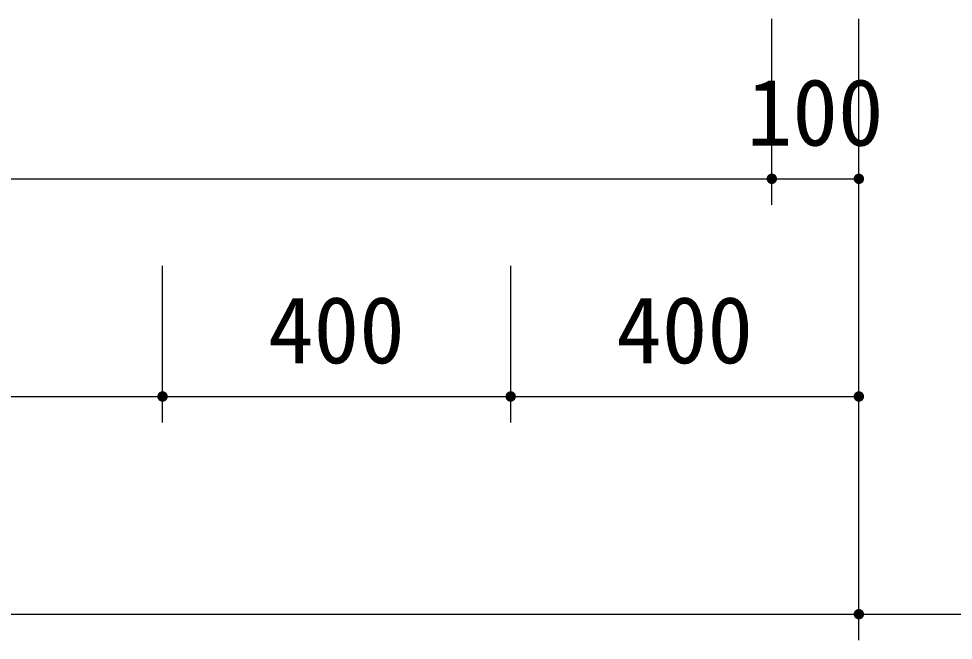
# Model space of a CAD drawing. Units: millimetres, scale not verified. Extents: x -8910 to 8910, y -6308 to 6308.
# Drawn here: x -5100 to -4026, y -4321 to -3607 of the extents above; entities that cross this region are included whole.
import ezdxf
from ezdxf.enums import TextEntityAlignment as Align

# ---------------------------------------------------------------- set-up
doc = ezdxf.new("R2010")
doc.units = ezdxf.units.MM
doc.header["$LTSCALE"] = 30
doc.layers.add('0-6_製作', color=5, linetype='Continuous', lineweight=25)
doc.styles.add('ＭＳ ゴシック', font='')
doc.styles.get('ＭＳ ゴシック').set_extended_font_data('MS Gothic')

msp = doc.modelspace()

# ---------------------------------------------------------------- linework, layer by layer
at = {"layer": '0-6_製作', "color": 2}
for p, q in [((-4234.34, -3821.22), (-4234.34, -3607.34)), ((-4134.34, -4321.22), (-4134.34, -3607.34)), ((-6244.34, -3791.22), (-4234.34, -3791.22)), ((-4234.34, -3791.22), (-4134.34, -3791.22)), ((-4934.34, -4071.22), (-4934.34, -3891.22)), ((-4534.35, -4071.22), (-4534.35, -3891.22)), ((-5594.34, -4041.22), (-4934.34, -4041.22)), ((-4934.34, -4041.22), (-4534.35, -4041.22)), ((-4534.35, -4041.22), (-4134.34, -4041.22)), ((-6344.34, -4291.22), (-4134.34, -4291.22)), ((-4134.34, -4291.22), (-3514.34, -4291.22))]:
    msp.add_line(p, q, dxfattribs=at)
at = {"layer": '0-6_製作'}
for points in [[(-4240.23, -3790.1), (-4234.34, -3791.22), (-4240.33, -3790.85)], [(-4240.05, -3789.37), (-4234.34, -3791.22), (-4240.23, -3790.1)], [(-4239.77, -3788.67), (-4234.34, -3791.22), (-4240.05, -3789.37)], [(-4239.41, -3788.01), (-4234.34, -3791.22), (-4239.77, -3788.67)], [(-4238.96, -3787.4), (-4234.34, -3791.22), (-4239.41, -3788.01)], [(-4238.45, -3786.85), (-4234.34, -3791.22), (-4238.96, -3787.4)], [(-4237.87, -3786.37), (-4234.34, -3791.22), (-4238.45, -3786.85)], [(-4237.87, -3786.37), (-4234.34, -3785.22), (-4234.34, -3791.22)], [(-4237.23, -3785.97), (-4234.34, -3785.22), (-4237.87, -3786.37)], [(-4236.55, -3785.65), (-4234.34, -3785.22), (-4237.23, -3785.97)], [(-4235.83, -3785.41), (-4234.34, -3785.22), (-4236.55, -3785.65)], [(-4235.09, -3785.27), (-4234.34, -3785.22), (-4235.83, -3785.41)], [(-4234.34, -3785.22), (-4228.34, -3791.22), (-4234.34, -3791.22)], [(-4233.96, -3785.24), (-4228.34, -3791.22), (-4234.34, -3785.22)], [(-4233.22, -3785.33), (-4228.34, -3791.22), (-4233.96, -3785.24)], [(-4233.22, -3785.33), (-4228.39, -3790.47), (-4228.34, -3791.22)], [(-4232.49, -3785.52), (-4228.39, -3790.47), (-4233.22, -3785.33)], [(-4232.49, -3785.52), (-4228.53, -3789.73), (-4228.39, -3790.47)], [(-4231.79, -3785.8), (-4228.53, -3789.73), (-4232.49, -3785.52)], [(-4231.79, -3785.8), (-4228.76, -3789.02), (-4228.53, -3789.73)], [(-4231.13, -3786.16), (-4228.76, -3789.02), (-4231.79, -3785.8)], [(-4231.13, -3786.16), (-4229.08, -3788.33), (-4228.76, -3789.02)], [(-4230.52, -3786.6), (-4229.08, -3788.33), (-4231.13, -3786.16)], [(-4230.52, -3786.6), (-4229.49, -3787.7), (-4229.08, -3788.33)], [(-4229.97, -3787.12), (-4229.49, -3787.7), (-4230.52, -3786.6)], [(-4140.23, -3790.1), (-4134.34, -3791.22), (-4140.33, -3790.85)], [(-4140.05, -3789.37), (-4134.34, -3791.22), (-4140.23, -3790.1)], [(-4139.77, -3788.67), (-4134.34, -3791.22), (-4140.05, -3789.37)], [(-4139.41, -3788.01), (-4134.34, -3791.22), (-4139.77, -3788.67)], [(-4138.96, -3787.4), (-4134.34, -3791.22), (-4139.41, -3788.01)], [(-4138.45, -3786.85), (-4134.34, -3791.22), (-4138.96, -3787.4)], [(-4137.87, -3786.37), (-4134.34, -3791.22), (-4138.45, -3786.85)], [(-4137.87, -3786.37), (-4134.34, -3785.22), (-4134.34, -3791.22)], [(-4137.23, -3785.97), (-4134.34, -3785.22), (-4137.87, -3786.37)], [(-4136.55, -3785.65), (-4134.34, -3785.22), (-4137.23, -3785.97)], [(-4135.83, -3785.41), (-4134.34, -3785.22), (-4136.55, -3785.65)], [(-4135.09, -3785.27), (-4134.34, -3785.22), (-4135.83, -3785.41)], [(-4134.34, -3785.22), (-4128.34, -3791.22), (-4134.34, -3791.22)], [(-4133.96, -3785.24), (-4128.34, -3791.22), (-4134.34, -3785.22)], [(-4133.22, -3785.33), (-4128.34, -3791.22), (-4133.96, -3785.24)], [(-4133.22, -3785.33), (-4128.39, -3790.47), (-4128.34, -3791.22)], [(-4132.49, -3785.52), (-4128.39, -3790.47), (-4133.22, -3785.33)], [(-4132.49, -3785.52), (-4128.53, -3789.73), (-4128.39, -3790.47)], [(-4131.79, -3785.8), (-4128.53, -3789.73), (-4132.49, -3785.52)], [(-4131.79, -3785.8), (-4128.76, -3789.02), (-4128.53, -3789.73)], [(-4131.13, -3786.16), (-4128.76, -3789.02), (-4131.79, -3785.8)], [(-4131.13, -3786.16), (-4129.08, -3788.33), (-4128.76, -3789.02)], [(-4130.52, -3786.6), (-4129.08, -3788.33), (-4131.13, -3786.16)], [(-4130.52, -3786.6), (-4129.49, -3787.7), (-4129.08, -3788.33)], [(-4129.97, -3787.12), (-4129.49, -3787.7), (-4130.52, -3786.6)], [(-4240.33, -3790.85), (-4234.34, -3791.22), (-4240.34, -3791.22)], [(-4240.34, -3791.22), (-4235.47, -3797.12), (-4240.29, -3791.98)], [(-4240.34, -3791.22), (-4234.72, -3797.21), (-4235.47, -3797.12)], [(-4234.34, -3791.22), (-4234.72, -3797.21), (-4240.34, -3791.22)], [(-4240.29, -3791.98), (-4236.19, -3796.93), (-4240.15, -3792.72)], [(-4240.29, -3791.98), (-4235.47, -3797.12), (-4236.19, -3796.93)], [(-4240.15, -3792.72), (-4236.9, -3796.65), (-4239.92, -3793.43)], [(-4240.15, -3792.72), (-4236.19, -3796.93), (-4236.9, -3796.65)], [(-4239.92, -3793.43), (-4237.56, -3796.29), (-4239.6, -3794.12)], [(-4239.92, -3793.43), (-4236.9, -3796.65), (-4237.56, -3796.29)], [(-4239.6, -3794.12), (-4238.17, -3795.85), (-4239.19, -3794.75)], [(-4239.6, -3794.12), (-4237.56, -3796.29), (-4238.17, -3795.85)], [(-4239.19, -3794.75), (-4238.17, -3795.85), (-4238.71, -3795.33)], [(-4234.34, -3791.22), (-4234.34, -3797.22), (-4234.72, -3797.21)], [(-4234.34, -3791.22), (-4233.59, -3797.18), (-4234.34, -3797.22)], [(-4234.34, -3791.22), (-4232.85, -3797.04), (-4233.59, -3797.18)], [(-4234.34, -3791.22), (-4232.13, -3796.8), (-4232.85, -3797.04)], [(-4234.34, -3791.22), (-4231.45, -3796.48), (-4232.13, -3796.8)], [(-4234.34, -3791.22), (-4230.81, -3796.08), (-4231.45, -3796.48)], [(-4234.34, -3791.22), (-4230.23, -3795.6), (-4230.81, -3796.08)], [(-4228.34, -3791.22), (-4230.23, -3795.6), (-4234.34, -3791.22)], [(-4228.34, -3791.22), (-4229.72, -3795.05), (-4230.23, -3795.6)], [(-4228.34, -3791.22), (-4229.27, -3794.44), (-4229.72, -3795.05)], [(-4228.34, -3791.22), (-4228.91, -3793.78), (-4229.27, -3794.44)], [(-4228.34, -3791.22), (-4228.63, -3793.08), (-4228.91, -3793.78)], [(-4228.34, -3791.22), (-4228.45, -3792.35), (-4228.63, -3793.08)], [(-4228.34, -3791.22), (-4228.35, -3791.6), (-4228.45, -3792.35)], [(-4140.33, -3790.85), (-4134.34, -3791.22), (-4140.34, -3791.22)], [(-4140.34, -3791.22), (-4135.46, -3797.12), (-4140.29, -3791.98)], [(-4140.34, -3791.22), (-4134.72, -3797.21), (-4135.46, -3797.12)], [(-4134.34, -3791.22), (-4134.72, -3797.21), (-4140.34, -3791.22)], [(-4140.29, -3791.98), (-4136.19, -3796.93), (-4140.15, -3792.72)], [(-4140.29, -3791.98), (-4135.46, -3797.12), (-4136.19, -3796.93)], [(-4140.15, -3792.72), (-4136.9, -3796.65), (-4139.92, -3793.43)], [(-4140.15, -3792.72), (-4136.19, -3796.93), (-4136.9, -3796.65)], [(-4139.92, -3793.43), (-4137.56, -3796.29), (-4139.6, -3794.12)], [(-4139.92, -3793.43), (-4136.9, -3796.65), (-4137.56, -3796.29)], [(-4139.6, -3794.12), (-4138.16, -3795.85), (-4139.19, -3794.75)], [(-4139.6, -3794.12), (-4137.56, -3796.29), (-4138.16, -3795.85)], [(-4139.19, -3794.75), (-4138.16, -3795.85), (-4138.71, -3795.33)], [(-4134.34, -3791.22), (-4134.34, -3797.22), (-4134.72, -3797.21)], [(-4134.34, -3791.22), (-4133.59, -3797.18), (-4134.34, -3797.22)], [(-4134.34, -3791.22), (-4132.85, -3797.04), (-4133.59, -3797.18)], [(-4134.34, -3791.22), (-4132.13, -3796.8), (-4132.85, -3797.04)], [(-4134.34, -3791.22), (-4131.45, -3796.48), (-4132.13, -3796.8)], [(-4134.34, -3791.22), (-4130.81, -3796.08), (-4131.45, -3796.48)], [(-4134.34, -3791.22), (-4130.23, -3795.6), (-4130.81, -3796.08)], [(-4128.34, -3791.22), (-4130.23, -3795.6), (-4134.34, -3791.22)], [(-4128.34, -3791.22), (-4129.72, -3795.05), (-4130.23, -3795.6)], [(-4128.34, -3791.22), (-4129.27, -3794.44), (-4129.72, -3795.05)], [(-4128.34, -3791.22), (-4128.91, -3793.78), (-4129.27, -3794.44)], [(-4128.34, -3791.22), (-4128.63, -3793.08), (-4128.91, -3793.78)], [(-4128.34, -3791.22), (-4128.45, -3792.35), (-4128.63, -3793.08)], [(-4128.34, -3791.22), (-4128.35, -3791.6), (-4128.45, -3792.35)], [(-4938.45, -4036.85), (-4934.34, -4041.22), (-4938.96, -4037.4)], [(-4937.87, -4036.37), (-4934.34, -4041.22), (-4938.45, -4036.85)], [(-4937.87, -4036.37), (-4934.34, -4035.22), (-4934.34, -4041.22)], [(-4937.23, -4035.97), (-4934.34, -4035.22), (-4937.87, -4036.37)], [(-4936.55, -4035.65), (-4934.34, -4035.22), (-4937.23, -4035.97)], [(-4935.83, -4035.41), (-4934.34, -4035.22), (-4936.55, -4035.65)], [(-4935.09, -4035.27), (-4934.34, -4035.22), (-4935.83, -4035.41)], [(-4934.34, -4035.22), (-4928.34, -4041.22), (-4934.34, -4041.22)], [(-4933.96, -4035.24), (-4928.34, -4041.22), (-4934.34, -4035.22)], [(-4933.22, -4035.33), (-4928.34, -4041.22), (-4933.96, -4035.24)], [(-4932.49, -4035.52), (-4928.34, -4041.22), (-4933.22, -4035.33)], [(-4932.49, -4035.52), (-4928.39, -4040.47), (-4928.34, -4041.22)], [(-4931.79, -4035.8), (-4928.39, -4040.47), (-4932.49, -4035.52)], [(-4931.79, -4035.8), (-4928.53, -4039.73), (-4928.39, -4040.47)], [(-4931.13, -4036.16), (-4928.53, -4039.73), (-4931.79, -4035.8)], [(-4931.13, -4036.16), (-4928.76, -4039.02), (-4928.53, -4039.73)], [(-4930.52, -4036.6), (-4928.76, -4039.02), (-4931.13, -4036.16)], [(-4930.52, -4036.6), (-4929.08, -4038.33), (-4928.76, -4039.02)], [(-4929.97, -4037.12), (-4929.08, -4038.33), (-4930.52, -4036.6)], [(-4929.97, -4037.12), (-4929.49, -4037.7), (-4929.08, -4038.33)], [(-4538.46, -4036.85), (-4534.35, -4041.22), (-4538.98, -4037.4)], [(-4537.88, -4036.37), (-4534.35, -4041.22), (-4538.46, -4036.85)], [(-4537.88, -4036.37), (-4534.35, -4035.22), (-4534.35, -4041.22)], [(-4537.24, -4035.97), (-4534.35, -4035.22), (-4537.88, -4036.37)], [(-4536.56, -4035.65), (-4534.35, -4035.22), (-4537.24, -4035.97)], [(-4535.84, -4035.41), (-4534.35, -4035.22), (-4536.56, -4035.65)], [(-4535.1, -4035.27), (-4534.35, -4035.22), (-4535.84, -4035.41)], [(-4534.35, -4035.22), (-4528.35, -4041.22), (-4534.35, -4041.22)], [(-4533.98, -4035.24), (-4528.35, -4041.22), (-4534.35, -4035.22)], [(-4533.23, -4035.33), (-4528.35, -4041.22), (-4533.98, -4035.24)], [(-4533.23, -4035.33), (-4528.4, -4040.47), (-4528.35, -4041.22)], [(-4532.5, -4035.52), (-4528.4, -4040.47), (-4533.23, -4035.33)], [(-4532.5, -4035.52), (-4528.54, -4039.73), (-4528.4, -4040.47)], [(-4531.8, -4035.8), (-4528.54, -4039.73), (-4532.5, -4035.52)], [(-4531.8, -4035.8), (-4528.77, -4039.02), (-4528.54, -4039.73)], [(-4531.14, -4036.16), (-4528.77, -4039.02), (-4531.8, -4035.8)], [(-4531.14, -4036.16), (-4529.09, -4038.33), (-4528.77, -4039.02)], [(-4530.53, -4036.6), (-4529.09, -4038.33), (-4531.14, -4036.16)], [(-4530.53, -4036.6), (-4529.5, -4037.7), (-4529.09, -4038.33)], [(-4529.98, -4037.12), (-4529.5, -4037.7), (-4530.53, -4036.6)], [(-4138.45, -4036.85), (-4134.34, -4041.22), (-4138.96, -4037.4)], [(-4138.45, -4036.85), (-4134.34, -4035.22), (-4134.34, -4041.22)], [(-4137.87, -4036.37), (-4134.34, -4035.22), (-4138.45, -4036.85)], [(-4137.23, -4035.97), (-4134.34, -4035.22), (-4137.87, -4036.37)], [(-4136.55, -4035.65), (-4134.34, -4035.22), (-4137.23, -4035.97)], [(-4135.83, -4035.41), (-4134.34, -4035.22), (-4136.55, -4035.65)], [(-4135.09, -4035.27), (-4134.34, -4035.22), (-4135.83, -4035.41)], [(-4134.34, -4035.22), (-4128.34, -4041.22), (-4134.34, -4041.22)], [(-4133.96, -4035.24), (-4128.34, -4041.22), (-4134.34, -4035.22)], [(-4133.96, -4035.24), (-4128.39, -4040.47), (-4128.34, -4041.22)], [(-4133.22, -4035.33), (-4128.39, -4040.47), (-4133.96, -4035.24)], [(-4133.22, -4035.33), (-4128.53, -4039.73), (-4128.39, -4040.47)], [(-4132.49, -4035.52), (-4128.53, -4039.73), (-4133.22, -4035.33)], [(-4132.49, -4035.52), (-4128.76, -4039.02), (-4128.53, -4039.73)], [(-4131.79, -4035.8), (-4128.76, -4039.02), (-4132.49, -4035.52)], [(-4131.79, -4035.8), (-4129.08, -4038.33), (-4128.76, -4039.02)], [(-4131.13, -4036.16), (-4129.08, -4038.33), (-4131.79, -4035.8)], [(-4131.13, -4036.16), (-4129.49, -4037.7), (-4129.08, -4038.33)], [(-4130.52, -4036.6), (-4129.49, -4037.7), (-4131.13, -4036.16)], [(-4130.52, -4036.6), (-4129.97, -4037.12), (-4129.49, -4037.7)], [(-4940.33, -4040.85), (-4934.34, -4041.22), (-4940.34, -4041.22)], [(-4940.34, -4041.22), (-4936.19, -4046.93), (-4940.29, -4041.98)], [(-4940.34, -4041.22), (-4935.47, -4047.12), (-4936.19, -4046.93)], [(-4934.34, -4041.22), (-4935.47, -4047.12), (-4940.34, -4041.22)], [(-4940.23, -4040.1), (-4934.34, -4041.22), (-4940.33, -4040.85)], [(-4940.29, -4041.98), (-4936.9, -4046.65), (-4940.15, -4042.72)], [(-4940.29, -4041.98), (-4936.19, -4046.93), (-4936.9, -4046.65)], [(-4940.05, -4039.37), (-4934.34, -4041.22), (-4940.23, -4040.1)], [(-4940.15, -4042.72), (-4937.56, -4046.29), (-4939.92, -4043.43)], [(-4940.15, -4042.72), (-4936.9, -4046.65), (-4937.56, -4046.29)], [(-4939.77, -4038.67), (-4934.34, -4041.22), (-4940.05, -4039.37)], [(-4939.92, -4043.43), (-4938.17, -4045.85), (-4939.6, -4044.12)], [(-4939.92, -4043.43), (-4937.56, -4046.29), (-4938.17, -4045.85)], [(-4939.41, -4038.01), (-4934.34, -4041.22), (-4939.77, -4038.67)], [(-4939.6, -4044.12), (-4938.71, -4045.33), (-4939.19, -4044.75)], [(-4939.6, -4044.12), (-4938.17, -4045.85), (-4938.71, -4045.33)], [(-4938.96, -4037.4), (-4934.34, -4041.22), (-4939.41, -4038.01)], [(-4934.34, -4041.22), (-4934.72, -4047.21), (-4935.47, -4047.12)], [(-4934.34, -4041.22), (-4934.34, -4047.22), (-4934.72, -4047.21)], [(-4934.34, -4041.22), (-4933.59, -4047.18), (-4934.34, -4047.22)], [(-4934.34, -4041.22), (-4932.85, -4047.04), (-4933.59, -4047.18)], [(-4934.34, -4041.22), (-4932.13, -4046.8), (-4932.85, -4047.04)], [(-4934.34, -4041.22), (-4931.45, -4046.48), (-4932.13, -4046.8)], [(-4934.34, -4041.22), (-4930.81, -4046.08), (-4931.45, -4046.48)], [(-4934.34, -4041.22), (-4930.23, -4045.6), (-4930.81, -4046.08)], [(-4928.34, -4041.22), (-4930.23, -4045.6), (-4934.34, -4041.22)], [(-4928.34, -4041.22), (-4929.72, -4045.05), (-4930.23, -4045.6)], [(-4928.34, -4041.22), (-4929.27, -4044.44), (-4929.72, -4045.05)], [(-4928.34, -4041.22), (-4928.91, -4043.78), (-4929.27, -4044.44)], [(-4928.34, -4041.22), (-4928.63, -4043.08), (-4928.91, -4043.78)], [(-4928.34, -4041.22), (-4928.45, -4042.35), (-4928.63, -4043.08)], [(-4928.34, -4041.22), (-4928.35, -4041.6), (-4928.45, -4042.35)], [(-4540.34, -4040.85), (-4534.35, -4041.22), (-4540.35, -4041.22)], [(-4540.35, -4041.22), (-4535.48, -4047.12), (-4540.31, -4041.98)], [(-4540.35, -4041.22), (-4534.73, -4047.21), (-4535.48, -4047.12)], [(-4534.35, -4041.22), (-4534.73, -4047.21), (-4540.35, -4041.22)], [(-4540.25, -4040.1), (-4534.35, -4041.22), (-4540.34, -4040.85)], [(-4540.31, -4041.98), (-4536.21, -4046.93), (-4540.16, -4042.72)], [(-4540.31, -4041.98), (-4535.48, -4047.12), (-4536.21, -4046.93)], [(-4540.06, -4039.37), (-4534.35, -4041.22), (-4540.25, -4040.1)], [(-4540.16, -4042.72), (-4536.91, -4046.65), (-4539.93, -4043.43)], [(-4540.16, -4042.72), (-4536.21, -4046.93), (-4536.91, -4046.65)], [(-4539.78, -4038.67), (-4534.35, -4041.22), (-4540.06, -4039.37)], [(-4539.93, -4043.43), (-4537.57, -4046.29), (-4539.61, -4044.12)], [(-4539.93, -4043.43), (-4536.91, -4046.65), (-4537.57, -4046.29)], [(-4539.42, -4038.01), (-4534.35, -4041.22), (-4539.78, -4038.67)], [(-4539.61, -4044.12), (-4538.18, -4045.85), (-4539.21, -4044.75)], [(-4539.61, -4044.12), (-4537.57, -4046.29), (-4538.18, -4045.85)], [(-4538.98, -4037.4), (-4534.35, -4041.22), (-4539.42, -4038.01)], [(-4539.21, -4044.75), (-4538.18, -4045.85), (-4538.73, -4045.33)], [(-4534.35, -4041.22), (-4534.35, -4047.22), (-4534.73, -4047.21)], [(-4534.35, -4041.22), (-4533.6, -4047.18), (-4534.35, -4047.22)], [(-4534.35, -4041.22), (-4532.86, -4047.04), (-4533.6, -4047.18)], [(-4534.35, -4041.22), (-4532.14, -4046.8), (-4532.86, -4047.04)], [(-4534.35, -4041.22), (-4531.46, -4046.48), (-4532.14, -4046.8)], [(-4534.35, -4041.22), (-4530.83, -4046.08), (-4531.46, -4046.48)], [(-4534.35, -4041.22), (-4530.25, -4045.6), (-4530.83, -4046.08)], [(-4528.35, -4041.22), (-4530.25, -4045.6), (-4534.35, -4041.22)], [(-4528.35, -4041.22), (-4529.73, -4045.05), (-4530.25, -4045.6)], [(-4528.35, -4041.22), (-4529.29, -4044.44), (-4529.73, -4045.05)], [(-4528.35, -4041.22), (-4528.92, -4043.78), (-4529.29, -4044.44)], [(-4528.35, -4041.22), (-4528.65, -4043.08), (-4528.92, -4043.78)], [(-4528.35, -4041.22), (-4528.46, -4042.35), (-4528.65, -4043.08)], [(-4528.35, -4041.22), (-4528.36, -4041.6), (-4528.46, -4042.35)], [(-4140.33, -4040.85), (-4134.34, -4041.22), (-4140.34, -4041.22)], [(-4140.34, -4041.22), (-4134.72, -4047.21), (-4140.29, -4041.98)], [(-4140.34, -4041.22), (-4134.34, -4047.22), (-4134.72, -4047.21)], [(-4134.34, -4041.22), (-4134.34, -4047.22), (-4140.34, -4041.22)], [(-4140.23, -4040.1), (-4134.34, -4041.22), (-4140.33, -4040.85)], [(-4140.29, -4041.98), (-4135.46, -4047.12), (-4140.15, -4042.72)], [(-4140.29, -4041.98), (-4134.72, -4047.21), (-4135.46, -4047.12)], [(-4140.05, -4039.37), (-4134.34, -4041.22), (-4140.23, -4040.1)], [(-4140.15, -4042.72), (-4136.19, -4046.93), (-4139.92, -4043.43)], [(-4140.15, -4042.72), (-4135.46, -4047.12), (-4136.19, -4046.93)], [(-4139.77, -4038.67), (-4134.34, -4041.22), (-4140.05, -4039.37)], [(-4139.92, -4043.43), (-4136.9, -4046.65), (-4139.6, -4044.12)], [(-4139.92, -4043.43), (-4136.19, -4046.93), (-4136.9, -4046.65)], [(-4139.41, -4038.01), (-4134.34, -4041.22), (-4139.77, -4038.67)], [(-4139.6, -4044.12), (-4137.56, -4046.29), (-4139.19, -4044.75)], [(-4139.6, -4044.12), (-4136.9, -4046.65), (-4137.56, -4046.29)], [(-4138.96, -4037.4), (-4134.34, -4041.22), (-4139.41, -4038.01)], [(-4139.19, -4044.75), (-4138.16, -4045.85), (-4138.71, -4045.33)], [(-4139.19, -4044.75), (-4137.56, -4046.29), (-4138.16, -4045.85)], [(-4134.34, -4041.22), (-4133.59, -4047.18), (-4134.34, -4047.22)], [(-4134.34, -4041.22), (-4132.85, -4047.04), (-4133.59, -4047.18)], [(-4134.34, -4041.22), (-4132.13, -4046.8), (-4132.85, -4047.04)], [(-4134.34, -4041.22), (-4131.45, -4046.48), (-4132.13, -4046.8)], [(-4134.34, -4041.22), (-4130.81, -4046.08), (-4131.45, -4046.48)], [(-4134.34, -4041.22), (-4130.23, -4045.6), (-4130.81, -4046.08)], [(-4134.34, -4041.22), (-4129.72, -4045.05), (-4130.23, -4045.6)], [(-4128.34, -4041.22), (-4129.72, -4045.05), (-4134.34, -4041.22)], [(-4128.34, -4041.22), (-4129.27, -4044.44), (-4129.72, -4045.05)], [(-4128.34, -4041.22), (-4128.91, -4043.78), (-4129.27, -4044.44)], [(-4128.34, -4041.22), (-4128.63, -4043.08), (-4128.91, -4043.78)], [(-4128.34, -4041.22), (-4128.45, -4042.35), (-4128.63, -4043.08)], [(-4128.34, -4041.22), (-4128.35, -4041.6), (-4128.45, -4042.35)], [(-4140.33, -4290.85), (-4134.34, -4291.22), (-4140.34, -4291.22)], [(-4140.34, -4291.22), (-4134.72, -4297.21), (-4140.29, -4291.98)], [(-4140.34, -4291.22), (-4134.34, -4297.22), (-4134.72, -4297.21)], [(-4140.34, -4291.22), (-4134.34, -4291.22), (-4134.34, -4297.22)], [(-4140.23, -4290.1), (-4134.34, -4291.22), (-4140.33, -4290.85)], [(-4140.29, -4291.98), (-4135.46, -4297.12), (-4140.15, -4292.72)], [(-4140.29, -4291.98), (-4134.72, -4297.21), (-4135.46, -4297.12)], [(-4140.05, -4289.37), (-4134.34, -4291.22), (-4140.23, -4290.1)], [(-4140.15, -4292.72), (-4136.19, -4296.93), (-4139.92, -4293.43)], [(-4140.15, -4292.72), (-4135.46, -4297.12), (-4136.19, -4296.93)], [(-4139.77, -4288.67), (-4134.34, -4291.22), (-4140.05, -4289.37)], [(-4139.92, -4293.43), (-4136.9, -4296.65), (-4139.6, -4294.12)], [(-4139.92, -4293.43), (-4136.19, -4296.93), (-4136.9, -4296.65)], [(-4139.41, -4288.01), (-4134.34, -4291.22), (-4139.77, -4288.67)], [(-4139.6, -4294.12), (-4137.56, -4296.29), (-4139.19, -4294.75)], [(-4139.6, -4294.12), (-4136.9, -4296.65), (-4137.56, -4296.29)], [(-4138.96, -4287.4), (-4134.34, -4291.22), (-4139.41, -4288.01)], [(-4139.19, -4294.75), (-4138.16, -4295.85), (-4138.71, -4295.33)], [(-4139.19, -4294.75), (-4137.56, -4296.29), (-4138.16, -4295.85)], [(-4138.45, -4286.85), (-4134.34, -4291.22), (-4138.96, -4287.4)], [(-4138.45, -4286.85), (-4134.34, -4285.22), (-4134.34, -4291.22)], [(-4137.87, -4286.37), (-4134.34, -4285.22), (-4138.45, -4286.85)], [(-4137.23, -4285.97), (-4134.34, -4285.22), (-4137.87, -4286.37)], [(-4136.55, -4285.65), (-4134.34, -4285.22), (-4137.23, -4285.97)], [(-4135.83, -4285.41), (-4134.34, -4285.22), (-4136.55, -4285.65)], [(-4135.09, -4285.27), (-4134.34, -4285.22), (-4135.83, -4285.41)], [(-4134.34, -4285.22), (-4128.34, -4291.22), (-4134.34, -4291.22)], [(-4134.34, -4285.22), (-4128.39, -4290.47), (-4128.34, -4291.22)], [(-4133.96, -4285.24), (-4128.39, -4290.47), (-4134.34, -4285.22)], [(-4134.34, -4291.22), (-4133.59, -4297.18), (-4134.34, -4297.22)], [(-4134.34, -4291.22), (-4132.85, -4297.04), (-4133.59, -4297.18)], [(-4134.34, -4291.22), (-4132.13, -4296.8), (-4132.85, -4297.04)], [(-4134.34, -4291.22), (-4131.45, -4296.48), (-4132.13, -4296.8)], [(-4134.34, -4291.22), (-4130.81, -4296.08), (-4131.45, -4296.48)], [(-4134.34, -4291.22), (-4130.23, -4295.6), (-4130.81, -4296.08)], [(-4134.34, -4291.22), (-4129.72, -4295.05), (-4130.23, -4295.6)], [(-4128.34, -4291.22), (-4129.72, -4295.05), (-4134.34, -4291.22)], [(-4133.22, -4285.33), (-4128.39, -4290.47), (-4133.96, -4285.24)], [(-4133.22, -4285.33), (-4128.53, -4289.73), (-4128.39, -4290.47)], [(-4132.49, -4285.52), (-4128.53, -4289.73), (-4133.22, -4285.33)], [(-4132.49, -4285.52), (-4128.76, -4289.02), (-4128.53, -4289.73)], [(-4131.79, -4285.8), (-4128.76, -4289.02), (-4132.49, -4285.52)], [(-4131.79, -4285.8), (-4129.08, -4288.33), (-4128.76, -4289.02)], [(-4131.13, -4286.16), (-4129.08, -4288.33), (-4131.79, -4285.8)], [(-4131.13, -4286.16), (-4129.49, -4287.7), (-4129.08, -4288.33)], [(-4130.52, -4286.6), (-4129.49, -4287.7), (-4131.13, -4286.16)], [(-4130.52, -4286.6), (-4129.97, -4287.12), (-4129.49, -4287.7)], [(-4128.34, -4291.22), (-4129.27, -4294.44), (-4129.72, -4295.05)], [(-4128.34, -4291.22), (-4128.91, -4293.78), (-4129.27, -4294.44)], [(-4128.34, -4291.22), (-4128.63, -4293.08), (-4128.91, -4293.78)], [(-4128.34, -4291.22), (-4128.45, -4292.35), (-4128.63, -4293.08)], [(-4128.34, -4291.22), (-4128.35, -4291.6), (-4128.45, -4292.35)]]:
    msp.add_solid(points, dxfattribs=at)

# ---------------------------------------------------------------- texts
at = {"layer": '0-6_製作', "color": 4, "style": 'ＭＳ ゴシック'}
for s, p in [('100', (-4263.09, -3776.22)), ('400', (-4813.1, -4026.22)), ('400', (-4413.1, -4026.22))]:
    msp.add_text(s, height=76.98, dxfattribs=at).set_placement(p, align=Align.BOTTOM_LEFT)

doc.saveas('drawing.dxf')
